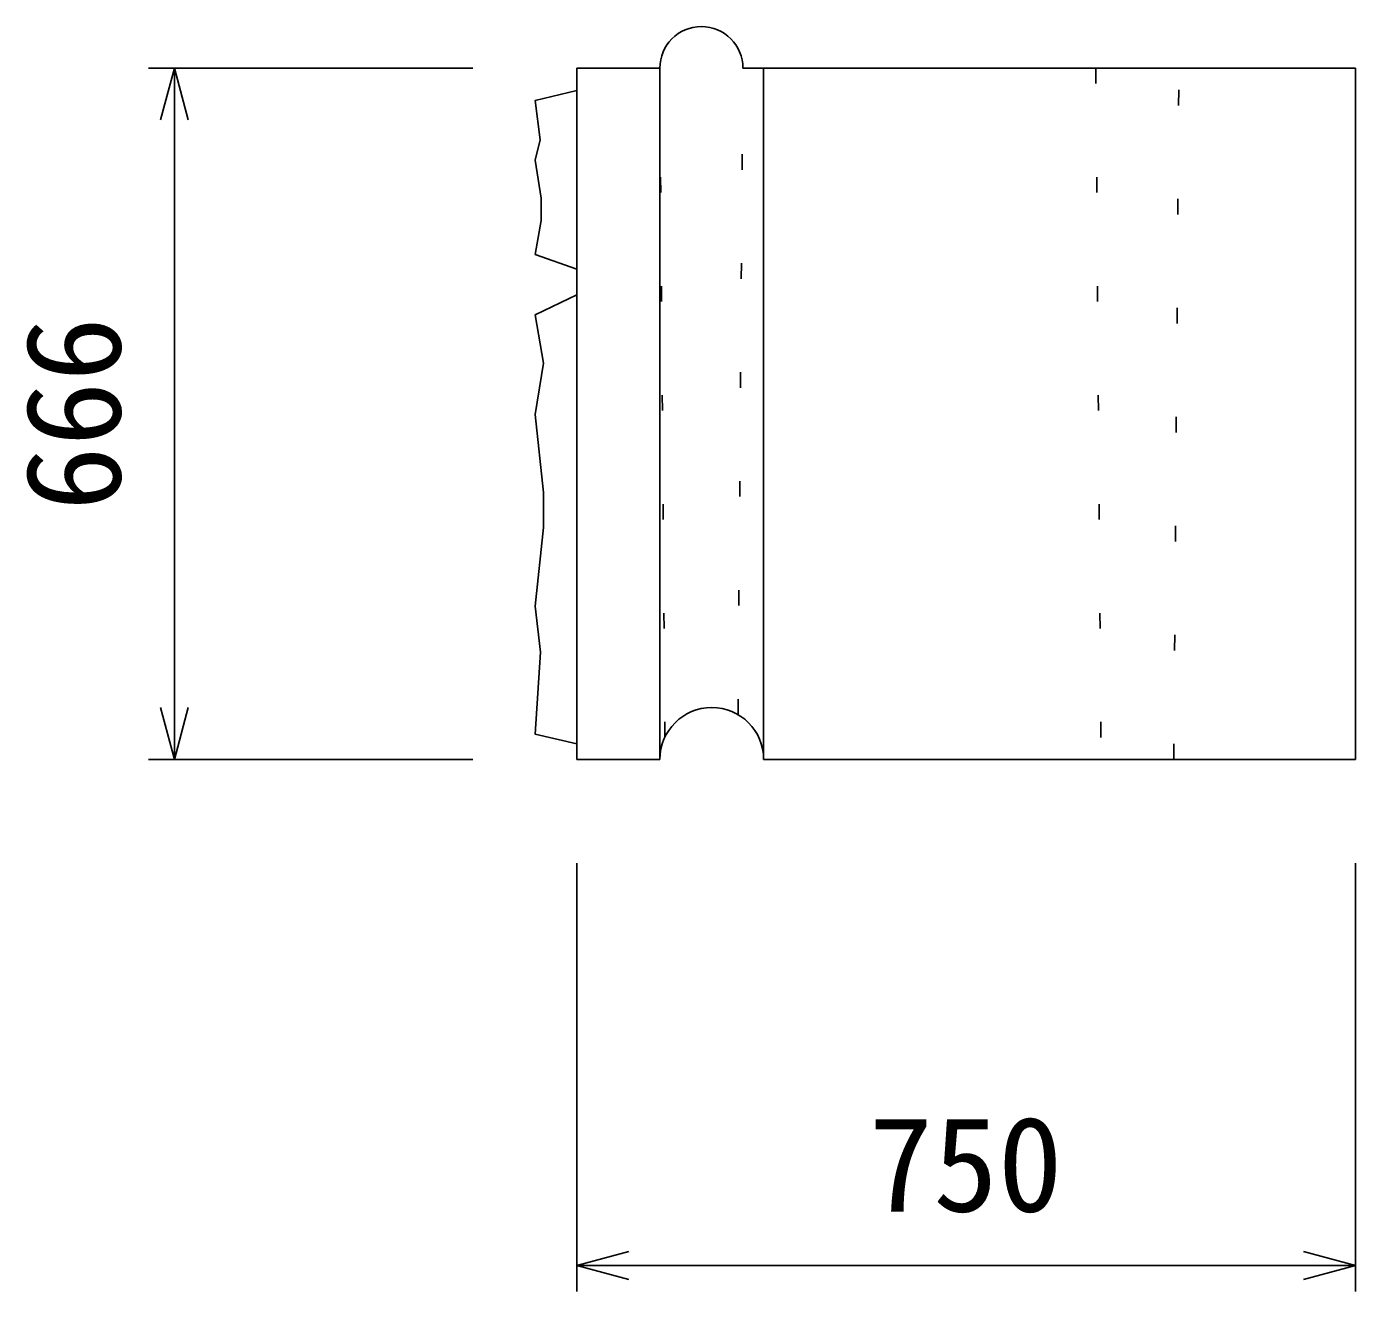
# Model space of a CAD drawing. Units: millimetres, scale not verified. Extents: x -25200 to 25200, y -17820 to 17820.
# Drawn here: x -6325 to -5045, y 1901 to 3120 of the extents above; entities that cross this region are included whole.
import ezdxf
from ezdxf.enums import TextEntityAlignment as Align

# ---------------------------------------------------------------- set-up
doc = ezdxf.new("R2010")
doc.units = ezdxf.units.MM
doc.header["$LTSCALE"] = 60
doc.linetypes.add('DOTTED', pattern=[1.75, 0.25, -1.5])
for name, color, linetype, lineweight in [('0-0_DIM', 7, 'Continuous', 25), ('0-4_OUTLINE', 3, 'Continuous', 25), ('0-5_OUTLINE2', 4, 'Continuous', 25)]:
    doc.layers.add(name, color=color, linetype=linetype, lineweight=lineweight)
doc.styles.add('ＭＳ ゴシック', font='')
doc.styles.get('ＭＳ ゴシック').set_extended_font_data('MS Gothic')

msp = doc.modelspace()

# ---------------------------------------------------------------- linework, layer by layer
at = {"layer": '0-0_DIM'}
for p, q in [((-5895.15, 3079.99), (-6207.74, 3079.99)), ((-6182.74, 2413.99), (-6182.74, 3079.99)), ((-5895.15, 2413.99), (-6207.74, 2413.99)), ((-5795.15, 2313.99), (-5795.15, 1901.4)), ((-5045.15, 2313.99), (-5045.15, 1901.4)), ((-5045.15, 1926.4), (-5795.15, 1926.4))]:
    msp.add_line(p, q, dxfattribs=at)
for points in [[(-6196.13, 3029.99), (-6182.74, 3079.99), (-6169.34, 3029.99)], [(-6196.13, 2463.99), (-6182.74, 2413.99), (-6169.34, 2463.99)], [(-5745.15, 1939.8), (-5795.15, 1926.4), (-5745.15, 1913)], [(-5095.15, 1939.8), (-5045.15, 1926.4), (-5095.15, 1913)]]:
    msp.add_lwpolyline(points, dxfattribs=at)
at = {"layer": '0-4_OUTLINE'}
for p, q in [((-5795.15, 3079.99), (-5795.15, 2413.99)), ((-5795.15, 3079.99), (-5715.15, 3079.99)), ((-5635.15, 3079.99), (-5045.15, 3079.99)), ((-5045.15, 3079.99), (-5045.15, 2413.99)), ((-5795.15, 2413.99), (-5715.15, 2413.99)), ((-5615.15, 2413.99), (-5045.15, 2413.99))]:
    msp.add_line(p, q, dxfattribs=at)
for centre, radius in [((-5675.15, 3079.99), 40), ((-5665.15, 2413.99), 50)]:
    msp.add_arc(centre, radius, 0, 180, dxfattribs=at)
at = {"layer": '0-5_OUTLINE2'}
for p, q in [((-5715.15, 3079.99), (-5715.15, 2413.99)), ((-5615.15, 3079.99), (-5615.15, 2413.99))]:
    msp.add_line(p, q, dxfattribs=at)
at = {"layer": '0-5_OUTLINE2', "linetype": 'DOTTED'}
for p, q in [((-5715.15, 3079.99), (-5710.31, 2435.45)), ((-5639.82, 2457.1), (-5635.15, 3079.99)), ((-5295.15, 3079.99), (-5290.15, 2413.99)), ((-5220.15, 2413.99), (-5215.15, 3079.99))]:
    msp.add_line(p, q, dxfattribs=at)
at = {"layer": '0-5_OUTLINE2'}
for points in [[(-5795.15, 3058.52), (-5835.15, 3048.91), (-5830.45, 3011.01), (-5835.15, 2991.35), (-5829.61, 2954.61), (-5829.61, 2933.3), (-5835.15, 2900.43), (-5795.15, 2886.23)], [(-5795.15, 2861.59), (-5835.15, 2842.31), (-5827.34, 2795.69), (-5835.15, 2746.29), (-5827.34, 2671.08), (-5827.34, 2637.35), (-5835.15, 2561.49), (-5830.13, 2517.25), (-5835.15, 2438.19), (-5795.15, 2428.99)]]:
    msp.add_lwpolyline(points, dxfattribs=at)

# ---------------------------------------------------------------- texts
at = {"layer": '0-0_DIM', "style": 'ＭＳ ゴシック'}
msp.add_text('666', height=91.64, rotation=90, dxfattribs=at).set_placement((-6207.1, 2653.24), align=Align.BOTTOM_LEFT)
msp.add_text('750', height=91.64, dxfattribs=at).set_placement((-5514.22, 1950.77), align=Align.BOTTOM_LEFT)

doc.saveas('drawing.dxf')
